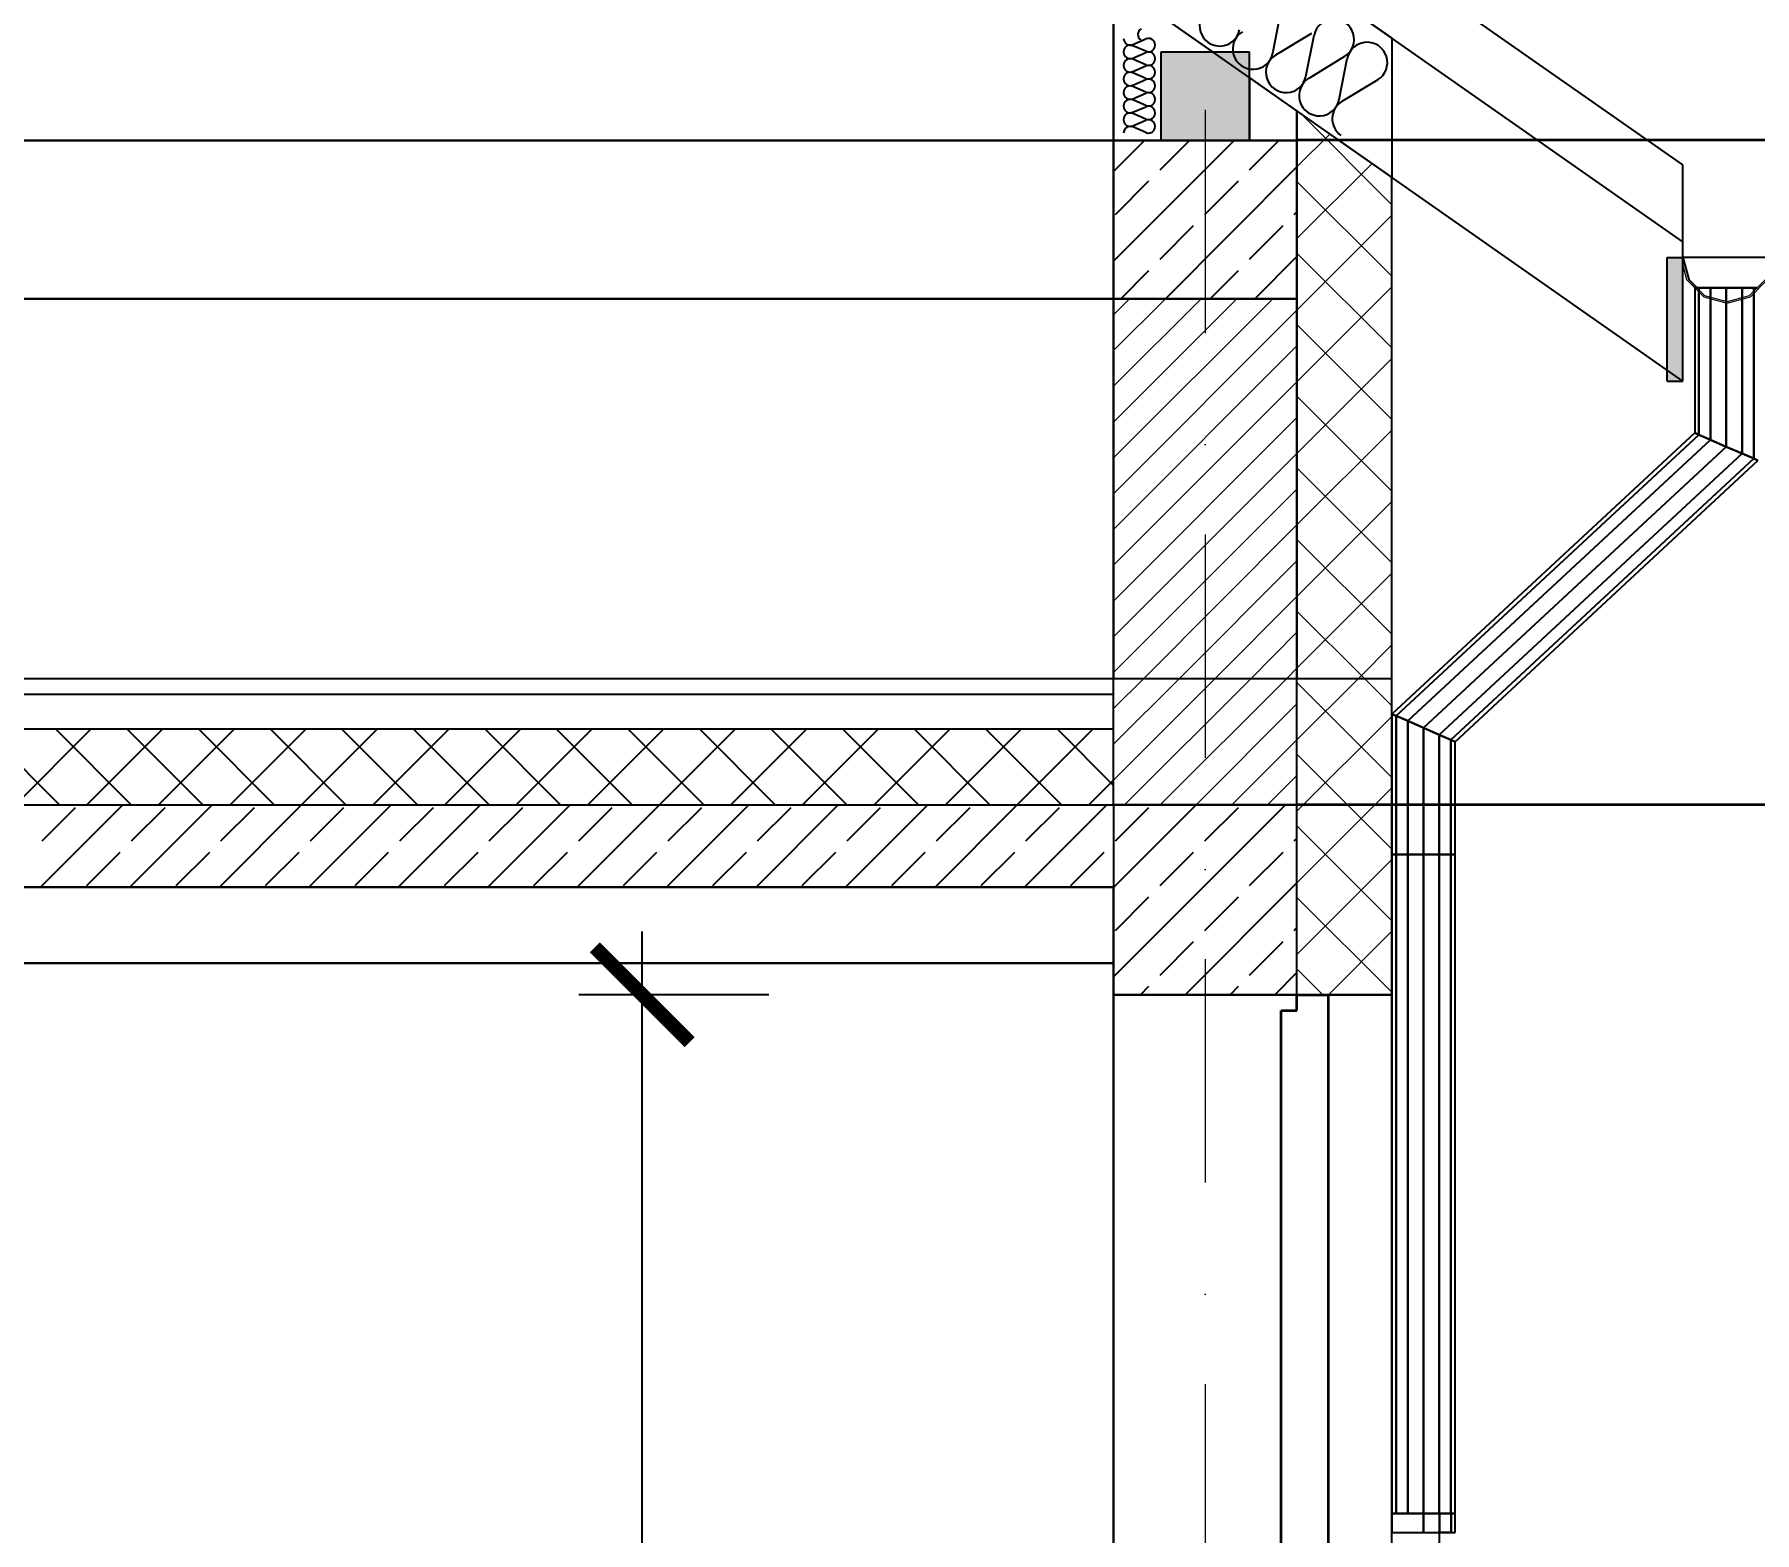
# Model space of a CAD drawing. Header units: millimetres. Extents: x 4647 to 73915, y -13612 to -8141.
# Drawn here: x 7203.8 to 7475.7, y -10903.6 to -10666.8 of the extents above; entities that cross this region are included whole.
import ezdxf
from ezdxf.enums import TextEntityAlignment as Align

# ---------------------------------------------------------------- set-up
doc = ezdxf.new("R2010")
doc.units = ezdxf.units.MM
doc.linetypes.add('Kropki i Kreski', pattern=[67.027776, 35.277777, -17.638888, 0, -14.111111])
for name, color, linetype in [('2D - Ogólne', 7, 'Continuous'), ('Konstrukcja - Dach', 7, 'Continuous'), ('Konstrukcja - Siatka mod', 7, 'Continuous'), ('Konstrukcja - wieńce', 7, 'Continuous'), ('Konstrukcja - Ściany zew', 7, 'Continuous'), ('Okna ArchiCADa', 7, 'Continuous'), ('WIDOK', 7, 'Continuous'), ('Wnętrze - Umeblowanie', 7, 'Continuous')]:
    doc.layers.add(name, color=color, linetype=linetype)
doc.layers.add('a_wymiary', color=250, linetype='Continuous', lineweight=9)
doc.layers.add('Konstrukcja - Siatka mod_Nr_Pióra__1', color=7, linetype='Continuous', lineweight=5)
doc.layers.add('Konstrukcja - Siatka mod_Nr_Pióra__4', color=7, linetype='Continuous', lineweight=5, true_color=0x029e21)
doc.styles.add('GENERATED_STYLE_1', font='arialbd.ttf')
doc.styles.get("Standard").update_dxf_attribs({"font": 'arial.ttf'})
doc.dimstyles.new('1-100', dxfattribs={"dimtxt": 13, "dimasz": 15, "dimexe": 10, "dimexo": 20, "dimgap": 5, "dimtad": 1, "dimdec": 1, "dimrnd": 0.5, "dimtxsty": 'Standard', "dimblk": 'ARCHTICK', "dimcen": 0.09, "dimdle": 10, "dimadec": 0, "dimazin": 0, "dimtfac": 1, "dimtdec": 1, "dimtofl": 0, "dimtmove": 0, "dimatfit": 3, "dimfxl": 10, "dimfxlon": 1, "dimtolj": 1, "dimtzin": 0, "dimarcsym": 0})

# ---------------------------------------------------------------- blocks, each defined once
blk = doc.blocks.new('Standardowy znacznik siatki_3')
at = {"layer": 'Konstrukcja - Siatka mod_Nr_Pióra__4', "linetype": 'Kropki i Kreski'}
blk.add_line((1, 0), (1660.6, 0), dxfattribs=at)
at = {"layer": 'Konstrukcja - Siatka mod_Nr_Pióra__1', "style": 'GENERATED_STYLE_1'}
blk.add_attdef('AC_MarkerText_1', text='', height=18, rotation=90, dxfattribs=at).set_placement((-6.71, -6.83), align=Align.BOTTOM_LEFT)
blk = doc.blocks.new('_ArchTick')
at = {"color": 0, "linetype": 'ByBlock', "const_width": 0.15}
blk.add_lwpolyline([(-0.5, -0.5), (0.5, 0.5)], dxfattribs=at)
blk = doc.blocks.new('*D799')
at = {"layer": 'a_wymiary', "color": 0, "lineweight": -2, "transparency": 16777216}
for p, q in [((6446.9, -10239.74), (6446.9, -10209.74)), ((7381.9, -10239.74), (7381.9, -10209.74)), ((6436.9, -10219.74), (7391.9, -10219.74))]:
    blk.add_line(p, q, dxfattribs=at)
at = {"layer": 'DEFPOINTS', "color": 0, "transparency": 16777216}
for p in [(7381.9, -10219.74), (6446.9, -10683.57), (7381.9, -10683.57)]:
    blk.add_point(p, dxfattribs=at)
at = {"layer": 'a_wymiary', "color": 0, "lineweight": -2, "transparency": 16777216, "xscale": 15, "yscale": 15, "zscale": 15, "rotation": 180}
blk.add_blockref('_ArchTick', (6446.9, -10219.74), dxfattribs=at)
at = {"layer": 'a_wymiary', "color": 0, "lineweight": -2, "transparency": 16777216, "xscale": 15, "yscale": 15, "zscale": 15}
blk.add_blockref('_ArchTick', (7381.9, -10219.74), dxfattribs=at)
at = {"layer": 'a_wymiary', "color": 0, "transparency": 16777216, "insert": (6914.4, -10208.1), "char_height": 13, "attachment_point": 5}
blk.add_mtext('\\A1;935', dxfattribs=at)
blk = doc.blocks.new('*D801')
at = {"layer": 'a_wymiary', "color": 0, "lineweight": -2, "transparency": 16777216}
for p, q in [((6364.42, -10210.99), (6364.42, -10180.99)), ((7464.4, -10210.99), (7464.4, -10180.99)), ((6354.42, -10190.99), (7474.4, -10190.99))]:
    blk.add_line(p, q, dxfattribs=at)
at = {"layer": 'DEFPOINTS', "color": 0, "transparency": 16777216}
for p in [(7464.4, -10190.99), (6364.42, -10687.41), (7464.4, -10687.41)]:
    blk.add_point(p, dxfattribs=at)
at = {"layer": 'a_wymiary', "color": 0, "lineweight": -2, "transparency": 16777216, "xscale": 15, "yscale": 15, "zscale": 15, "rotation": 180}
blk.add_blockref('_ArchTick', (6364.42, -10190.99), dxfattribs=at)
at = {"layer": 'a_wymiary', "color": 0, "lineweight": -2, "transparency": 16777216, "xscale": 15, "yscale": 15, "zscale": 15}
blk.add_blockref('_ArchTick', (7464.4, -10190.99), dxfattribs=at)
at = {"layer": 'a_wymiary', "color": 0, "transparency": 16777216, "insert": (6914.41, -10179.35), "char_height": 13, "attachment_point": 5}
blk.add_mtext('\\A1;1100', dxfattribs=at)
blk = doc.blocks.new('*D866')
at = {"layer": 'a_wymiary', "color": 0, "lineweight": -2, "transparency": 16777216}
for p, q in [((7299.88, -11136.88), (7299.88, -10808.57)), ((7319.88, -10818.57), (7289.88, -10818.57)), ((7319.88, -11126.88), (7289.88, -11126.88))]:
    blk.add_line(p, q, dxfattribs=at)
at = {"layer": 'DEFPOINTS', "color": 0, "transparency": 16777216}
for p in [(7299.88, -10818.57), (7374.4, -10818.57), (7374.4, -11126.88)]:
    blk.add_point(p, dxfattribs=at)
at = {"layer": 'a_wymiary', "color": 0, "lineweight": -2, "transparency": 16777216, "xscale": 15, "yscale": 15, "zscale": 15}
for p, rotation in [((7299.88, -10818.57), 90), ((7299.88, -11126.88), 270)]:
    blk.add_blockref('_ArchTick', p, dxfattribs=dict(at, rotation=rotation))
at = {"layer": 'a_wymiary', "color": 0, "transparency": 16777216, "insert": (7287.07, -10972.73), "char_height": 13, "attachment_point": 5, "rotation": 90}
blk.add_mtext('\\A1;308,5', dxfattribs=at)

msp = doc.modelspace()

# ---------------------------------------------------------------- hatches: boundary and pattern name
at = {"layer": 'Konstrukcja - Dach', "linetype": 'Continuous', "lineweight": 0}
for points in [[(7381.9, -10683.57), (7395.9, -10683.57), (7395.9, -10669.57), (7381.9, -10669.57)], [(7461.9, -10721.59), (7464.4, -10721.59), (7464.4, -10702.06), (7461.9, -10702.06)]]:
    msp.add_hatch(color=46, dxfattribs=at).paths.add_polyline_path(points, flags=0)

# ---------------------------------------------------------------- linework, layer by layer
for p, q in [((7374.4, -10658.57), (7374.4, -10683.57)), ((7390.11, -10669.57), (7374.4, -10658.57)), ((7374.4, -10683.57), (7374.4, -10658.57)), ((7381.9, -10683.57), (7381.9, -10669.57)), ((7381.9, -10669.57), (7390.11, -10669.57)), ((7403.4, -10678.87), (7395.9, -10673.62)), ((7395.9, -10673.62), (7395.9, -10683.57)), ((7403.4, -10683.57), (7403.4, -10678.87)), ((7403.4, -10678.87), (7403.4, -10708.57)), ((7403.4, -10768.57), (7403.4, -10678.87)), ((7418.4, -10689.38), (7403.4, -10678.87)), ((7403.4, -10678.87), (7403.4, -10708.57)), ((7374.4, -10683.57), (6956.4, -10683.57)), ((7106.4, -10683.57), (7374.4, -10683.57)), ((7374.4, -10708.57), (7374.4, -10683.57)), ((7374.4, -10683.57), (7381.9, -10683.57)), ((7403.4, -10683.57), (7374.4, -10683.57)), ((7374.4, -10683.57), (7374.4, -10708.57)), ((7395.9, -10683.57), (7403.4, -10683.57)), ((7403.4, -10708.57), (7403.4, -10683.57)), ((7418.4, -10768.57), (7418.4, -10689.38)), ((7478.4, -10702.06), (7464.4, -10702.06)), ((7464.4, -10702.06), (7465.34, -10705.56)), ((7465.34, -10705.56), (7466.65, -10706.86)), ((7466.28, -10706.86), (7466.28, -10729.78)), ((7466.95, -10706.86), (7466.28, -10706.86)), ((7466.65, -10706.86), (7475.61, -10706.86)), ((7466.95, -10730.07), (7466.95, -10706.86)), ((7466.95, -10706.86), (7466.95, -10730.07)), ((7468.78, -10706.86), (7466.95, -10706.86)), ((7468.78, -10730.87), (7468.78, -10706.86)), ((7468.78, -10706.86), (7468.78, -10730.87)), ((7471.28, -10706.86), (7468.78, -10706.86)), ((7471.28, -10731.96), (7471.28, -10706.86)), ((7471.28, -10706.86), (7471.28, -10731.96)), ((7473.78, -10706.86), (7471.28, -10706.86)), ((7473.78, -10733.05), (7473.78, -10706.86)), ((7473.78, -10706.86), (7473.78, -10733.05)), ((7475.61, -10706.86), (7473.78, -10706.86)), ((7475.61, -10733.85), (7475.61, -10706.86)), ((7475.61, -10706.86), (7475.61, -10733.85)), ((7476.28, -10706.86), (7475.61, -10706.86)), ((7475.61, -10706.86), (7476.16, -10706.86)), ((6956.4, -10708.57), (7374.4, -10708.57)), ((7374.4, -10708.57), (6956.4, -10708.57)), ((7403.4, -10708.57), (7374.4, -10708.57)), ((7374.4, -10708.57), (7374.4, -10768.57)), ((7374.4, -10768.57), (7374.4, -10708.57)), ((7374.4, -10708.57), (7403.4, -10708.57)), ((7403.4, -10708.57), (7403.4, -10768.57)), ((7466.28, -10729.78), (7418.4, -10774.21)), ((7419.07, -10774.51), (7466.95, -10730.07)), ((7466.95, -10730.07), (7419.07, -10774.51)), ((7420.9, -10775.3), (7468.78, -10730.87)), ((7468.78, -10730.87), (7420.9, -10775.3)), ((7423.4, -10776.4), (7471.28, -10731.96)), ((7471.28, -10731.96), (7423.4, -10776.4)), ((7466.28, -10729.78), (7466.95, -10730.07)), ((7466.95, -10730.07), (7466.28, -10729.78)), ((7466.95, -10730.07), (7468.78, -10730.87)), ((7468.78, -10730.87), (7466.95, -10730.07)), ((7468.78, -10730.87), (7471.28, -10731.96)), ((7471.28, -10731.96), (7468.78, -10730.87)), ((7471.28, -10731.96), (7473.78, -10733.05)), ((7473.78, -10733.05), (7471.28, -10731.96)), ((7425.9, -10777.49), (7473.78, -10733.05)), ((7473.78, -10733.05), (7425.9, -10777.49)), ((7427.74, -10778.28), (7475.61, -10733.85)), ((7475.61, -10733.85), (7427.74, -10778.28)), ((7428.4, -10778.58), (7476.28, -10734.14)), ((7473.78, -10733.05), (7475.61, -10733.85)), ((7475.61, -10733.85), (7473.78, -10733.05)), ((7475.61, -10733.85), (7476.28, -10734.14)), ((7476.28, -10734.14), (7475.61, -10733.85)), ((6956.4, -10768.57), (7374.4, -10768.57)), ((7374.4, -10768.57), (7403.4, -10768.57)), ((7403.4, -10768.57), (7418.4, -10768.57)), ((7418.4, -10774.21), (7419.07, -10774.51)), ((7418.4, -10774.21), (7418.4, -10796.4)), ((7419.07, -10774.51), (7418.4, -10774.21)), ((7419.07, -10774.51), (7420.9, -10775.3)), ((7419.07, -10796.4), (7419.07, -10774.51)), ((7419.07, -10774.51), (7419.07, -10796.4)), ((7420.9, -10775.3), (7419.07, -10774.51)), ((7420.9, -10775.3), (7423.4, -10776.4)), ((7420.9, -10796.4), (7420.9, -10775.3)), ((7420.9, -10775.3), (7420.9, -10796.4)), ((7423.4, -10776.4), (7420.9, -10775.3)), ((7423.4, -10776.4), (7425.9, -10777.49)), ((7423.4, -10796.4), (7423.4, -10776.4)), ((7423.4, -10776.4), (7423.4, -10796.4)), ((7425.9, -10777.49), (7423.4, -10776.4)), ((7425.9, -10777.49), (7427.74, -10778.28)), ((7425.9, -10796.4), (7425.9, -10777.49)), ((7425.9, -10777.49), (7425.9, -10796.4)), ((7427.74, -10778.28), (7425.9, -10777.49)), ((7427.74, -10778.28), (7428.4, -10778.58)), ((7427.74, -10796.4), (7427.74, -10778.28)), ((7427.74, -10778.28), (7427.74, -10796.4)), ((7428.4, -10778.58), (7427.74, -10778.28)), ((7428.4, -10796.4), (7428.4, -10778.58)), ((7403.4, -10788.57), (7374.4, -10788.57)), ((7374.4, -10788.57), (7374.4, -10818.57)), ((7403.4, -10818.57), (7403.4, -10788.57)), ((7418.4, -10796.4), (7419.07, -10796.4)), ((7418.4, -10796.4), (7418.4, -10900.57)), ((7419.07, -10796.4), (7418.4, -10796.4)), ((7419.07, -10796.4), (7420.9, -10796.4)), ((7419.07, -10900.57), (7419.07, -10796.4)), ((7420.9, -10796.4), (7419.07, -10796.4)), ((7419.07, -10796.4), (7419.07, -10900.57)), ((7420.9, -10796.4), (7423.4, -10796.4)), ((7420.9, -10900.57), (7420.9, -10796.4)), ((7423.4, -10796.4), (7420.9, -10796.4)), ((7420.9, -10796.4), (7420.9, -10900.57)), ((7423.4, -10796.4), (7425.9, -10796.4)), ((7423.4, -10796.4), (7423.4, -10900.57)), ((7425.9, -10796.4), (7423.4, -10796.4)), ((7423.4, -10900.57), (7423.4, -10796.4)), ((7425.9, -10796.4), (7427.74, -10796.4)), ((7425.9, -10900.57), (7425.9, -10796.4)), ((7427.74, -10796.4), (7425.9, -10796.4)), ((7425.9, -10796.4), (7425.9, -10900.57)), ((7427.74, -10796.4), (7428.4, -10796.4)), ((7427.74, -10900.57), (7427.74, -10796.4)), ((7428.4, -10796.4), (7427.74, -10796.4)), ((7427.74, -10796.4), (7427.74, -10900.57)), ((7428.4, -10900.57), (7428.4, -10796.4)), ((7374.4, -10801.57), (7001.39, -10801.57)), ((7374.4, -10813.57), (7374.4, -10801.57)), ((7001.39, -10813.57), (7374.4, -10813.57)), ((7374.4, -10813.57), (7001.39, -10813.57)), ((7374.4, -11073.57), (7374.4, -10813.57)), ((7403.4, -10818.57), (7374.4, -10818.57)), ((7374.4, -10818.57), (7374.4, -10978.57)), ((7374.4, -10818.57), (7403.4, -10818.57)), ((7403.4, -10821.07), (7403.4, -10818.57)), ((7408.4, -10818.57), (7408.4, -10823.57)), ((7418.4, -10818.57), (7408.4, -10818.57)), ((7418.4, -10978.57), (7418.4, -10818.57)), ((7400.9, -10976.07), (7400.9, -10821.07)), ((7400.9, -10821.07), (7403.4, -10821.07)), ((7408.4, -10823.57), (7408.4, -10973.57)), ((7418.4, -10900.57), (7419.07, -10900.57)), ((7423.4, -10900.57), (7418.4, -10900.57)), ((7418.4, -10900.57), (7418.4, -10903.57)), ((7419.07, -10900.57), (7420.9, -10900.57)), ((7420.9, -10900.57), (7423.4, -10900.57)), ((7423.4, -10900.57), (7425.9, -10900.57)), ((7425.91, -10900.57), (7423.4, -10900.57)), ((7423.4, -10900.57), (7423.4, -10903.57)), ((7423.4, -10903.57), (7423.4, -10900.57)), ((7425.9, -10900.57), (7427.74, -10900.57)), ((7427.75, -10900.57), (7425.91, -10900.57)), ((7425.91, -10900.57), (7425.91, -10903.57)), ((7425.91, -10903.57), (7425.91, -10900.57)), ((7427.74, -10900.57), (7428.4, -10900.57)), ((7428.42, -10900.57), (7427.75, -10900.57)), ((7427.75, -10900.57), (7427.75, -10903.57)), ((7427.75, -10903.57), (7427.75, -10900.57)), ((7428.42, -10903.57), (7428.42, -10900.57)), ((7418.4, -10903.57), (7423.4, -10903.57)), ((7423.4, -10903.57), (7425.91, -10903.57)), ((7427.74, -10903.57), (7425.9, -10903.57)), ((7425.9, -10903.57), (7425.9, -11100.57)), ((7425.91, -10903.57), (7427.75, -10903.57)), ((7427.75, -10903.57), (7428.42, -10903.57))]:
    msp.add_line(p, q)
at = {"layer": '2D - Ogólne'}
for p, q in [((6914.41, -10314.51), (7418.4, -10667.4)), ((7399.57, -10669.77), (7400.86, -10663.27)), ((7405.67, -10666.64), (7400.01, -10670.07)), ((7404.81, -10673.44), (7406.11, -10666.95)), ((7418.4, -10667.4), (7418.4, -10689.38)), ((7410.91, -10670.31), (7405.25, -10673.75)), ((7410.06, -10677.11), (7411.35, -10670.62)), ((7416.16, -10673.98), (7410.5, -10677.42))]:
    msp.add_line(p, q, dxfattribs=at)
at = {"layer": '2D - Ogólne', "color": 161, "lineweight": 25}
msp.add_line((7374.4, -10666.2), (7374.4, -10683.57), dxfattribs=at)
at = {"layer": '2D - Ogólne', "color": 5, "lineweight": 35}
for p, q in [((7577.82, -10683.5), (7403.4, -10683.5)), ((7577.82, -10788.57), (7403.4, -10788.57))]:
    msp.add_line(p, q, dxfattribs=at)
at = {"layer": '2D - Ogólne'}
for centre, start_param, end_param in [((7391.19, -10665.46), 5.870392, 9.837571), ((7396.43, -10669.13), 5.870392, 9.837571), ((7409.24, -10667.58), 2.728799, 6.695979), ((7414.49, -10671.25), 2.728799, 6.695979), ((7401.68, -10672.8), 5.870392, 9.837571), ((7406.92, -10676.48), 5.870392, 9.837571), ((7412.17, -10680.15), 5.870392, 7.853982)]:
    msp.add_ellipse(centre, major_axis=(-2.62, 1.84), ratio=0.996613, start_param=start_param, end_param=end_param, dxfattribs=at)
at = {"layer": 'Konstrukcja - Dach'}
for p, q in [((7464.4, -10687.41), (6914.41, -10302.3)), ((7464.4, -10699.61), (6914.41, -10314.51)), ((7464.4, -10699.61), (6914.41, -10314.51)), ((7464.4, -10721.59), (6914.41, -10336.48)), ((7377.47, -10668.41), (7379.49, -10667.52)), ((7379.49, -10669.48), (7377.47, -10668.59)), ((7377.47, -10670.55), (7379.49, -10669.66)), ((7379.49, -10671.62), (7377.47, -10670.73)), ((7377.47, -10672.69), (7379.49, -10671.8)), ((7379.49, -10673.76), (7377.47, -10672.87)), ((7377.47, -10674.84), (7379.49, -10673.94)), ((7379.49, -10675.91), (7377.47, -10675.02)), ((7377.47, -10676.98), (7379.49, -10676.09)), ((7379.49, -10678.05), (7377.47, -10677.16)), ((7377.47, -10679.12), (7379.49, -10678.23)), ((7379.49, -10680.19), (7377.47, -10679.3)), ((7377.47, -10681.26), (7379.49, -10680.37)), ((7379.49, -10682.33), (7377.47, -10681.44)), ((7464.4, -10693.51), (7464.4, -10687.41)), ((7464.4, -10696.56), (7464.4, -10693.51)), ((7464.4, -10699.61), (7464.4, -10696.56)), ((7464.4, -10703.28), (7464.4, -10699.61)), ((7464.4, -10721.59), (7464.4, -10703.28))]:
    msp.add_line(p, q, dxfattribs=at)
at = {"layer": 'Konstrukcja - Dach', "color": 171, "lineweight": 25}
for p, q in [((7381.9, -10669.57), (7395.9, -10669.57)), ((7381.9, -10683.57), (7381.9, -10669.57)), ((7395.9, -10683.57), (7395.9, -10669.57)), ((7381.9, -10683.57), (7395.9, -10683.57)), ((7461.9, -10702.06), (7464.4, -10702.06)), ((7461.9, -10721.59), (7461.9, -10702.06)), ((7464.4, -10721.59), (7464.4, -10702.06)), ((7461.9, -10721.59), (7464.4, -10721.59))]:
    msp.add_line(p, q, dxfattribs=at)
at = {"layer": 'Konstrukcja - Dach'}
for centre, major_axis, ratio, start_param, end_param in [((7379.31, -10666.81), (-0.61, -0.871), 0.999898, 4.299596, 6.283185), ((7377.04, -10669.57), (0, 1.07), 0.993464, 5.870392, 9.837571), ((7377.04, -10667.43), (0, 1.07), 0.993464, 1.570796, 3.554385), ((7379.91, -10668.5), (0, 1.07), 0.993464, 2.728799, 6.695979), ((7379.91, -10670.64), (0, 1.07), 0.993464, 2.728799, 6.695979), ((7377.04, -10671.71), (0, 1.07), 0.993464, 5.870392, 9.837571), ((7379.91, -10672.78), (0, 1.07), 0.993464, 2.728799, 6.695979), ((7377.04, -10673.85), (0, 1.07), 0.993464, 5.870392, 9.837571), ((7377.04, -10676), (0, 1.07), 0.993464, 5.870392, 9.837571), ((7379.91, -10674.93), (0, 1.07), 0.993464, 2.728799, 6.695979), ((7377.04, -10678.14), (0, 1.07), 0.993464, 5.870392, 9.837571), ((7379.91, -10677.07), (0, 1.07), 0.993464, 2.728799, 6.695979), ((7377.04, -10680.28), (0, 1.07), 0.993464, 5.870392, 9.837571), ((7379.91, -10679.21), (0, 1.07), 0.993464, 2.728799, 6.695979), ((7379.91, -10681.35), (0, 1.07), 0.993464, 2.728799, 6.695979), ((7377.04, -10682.42), (0, 1.07), 0.993464, 5.870392, 7.853982)]:
    msp.add_ellipse(centre, major_axis=major_axis, ratio=ratio, start_param=start_param, end_param=end_param, dxfattribs=at)
at = {"layer": 'Konstrukcja - wieńce', "color": 132, "lineweight": 20}
for p, q in [((6956.4, -10683.57), (7374.4, -10683.57)), ((6956.4, -10708.57), (7374.4, -10708.57)), ((7001.39, -10813.57), (7374.4, -10813.57))]:
    msp.add_line(p, q, dxfattribs=at)
at = {"layer": 'Konstrukcja - wieńce', "linetype": 'Continuous'}
for p, q in [((7374.4, -10688.48), (7379.31, -10683.57)), ((7374.4, -10702.62), (7393.46, -10683.57)), ((7381.76, -10688.2), (7386.38, -10683.57)), ((7395.9, -10688.2), (7400.53, -10683.57)), ((7382.6, -10708.57), (7403.4, -10687.76)), ((7374.69, -10695.27), (7379.99, -10689.96)), ((7388.83, -10695.27), (7394.13, -10689.96)), ((7402.97, -10695.27), (7403.4, -10694.83)), ((7381.76, -10702.34), (7387.06, -10697.03)), ((7395.9, -10702.34), (7401.2, -10697.03)), ((7396.74, -10708.57), (7403.4, -10701.9)), ((7375.53, -10708.57), (7379.99, -10704.11)), ((7389.67, -10708.57), (7394.13, -10704.11)), ((7374.4, -10801.61), (7387.45, -10788.57)), ((7374.4, -10815.76), (7401.59, -10788.57)), ((7374.69, -10794.26), (7379.99, -10788.96)), ((7388.83, -10794.26), (7394.13, -10788.96)), ((7402.97, -10794.26), (7403.4, -10793.83)), ((7381.76, -10801.33), (7387.06, -10796.03)), ((7395.9, -10801.33), (7401.2, -10796.03)), ((7385.73, -10818.57), (7403.4, -10800.9)), ((7374.69, -10808.4), (7379.99, -10803.1)), ((7388.83, -10808.4), (7394.13, -10803.1)), ((7402.97, -10808.4), (7403.4, -10807.97)), ((7381.76, -10815.47), (7387.06, -10810.17)), ((7395.9, -10815.47), (7401.2, -10810.17)), ((7399.88, -10818.57), (7403.4, -10815.04)), ((7378.66, -10818.57), (7379.99, -10817.24)), ((7392.81, -10818.57), (7394.13, -10817.24))]:
    msp.add_line(p, q, dxfattribs=at)
at = {"layer": 'Konstrukcja - wieńce'}
for p, q in [((7374.4, -10683.57), (7403.4, -10683.57)), ((7374.4, -10708.57), (7374.4, -10683.57)), ((7403.4, -10708.57), (7403.4, -10683.57)), ((7374.4, -10708.57), (7403.4, -10708.57)), ((7374.4, -10788.57), (7403.4, -10788.57)), ((7403.4, -10818.57), (7403.4, -10788.57)), ((7374.4, -10818.57), (7374.4, -10801.57)), ((7374.4, -10818.57), (7403.4, -10818.57))]:
    msp.add_line(p, q, dxfattribs=at)
at = {"layer": 'Konstrukcja - Ściany zew'}
for p, q in [((7403.4, -10708.57), (7403.4, -10678.87)), ((7403.4, -10768.57), (7403.4, -10678.87)), ((7418.4, -10689.38), (7403.4, -10678.87)), ((7403.4, -10708.57), (7403.4, -10678.87)), ((7418.4, -10768.57), (7418.4, -10689.38)), ((7374.4, -10708.57), (7403.4, -10708.57)), ((7374.4, -10768.57), (7374.4, -10708.57)), ((7403.4, -10768.57), (7403.4, -10708.57)), ((7374.4, -10788.57), (7374.4, -10768.57)), ((7403.4, -10818.57), (7403.4, -10768.57)), ((7403.4, -10788.57), (7403.4, -10768.57)), ((7418.4, -10818.57), (7418.4, -10768.57)), ((7374.4, -10788.57), (7403.4, -10788.57)), ((7403.4, -10818.57), (7403.4, -10788.57)), ((7403.4, -10818.57), (7403.4, -10788.57)), ((7403.4, -10818.57), (7418.4, -10818.57))]:
    msp.add_line(p, q, dxfattribs=at)
at = {"layer": 'Konstrukcja - Ściany zew', "color": 251, "linetype": 'Continuous', "lineweight": 15}
for p, q in [((7418.4, -10693.73), (7403.89, -10679.21)), ((7403.4, -10682.1), (7403.4, -10682.1)), ((7403.4, -10687.76), (7408.63, -10682.53)), ((7403.4, -10699.08), (7415.29, -10687.19)), ((7403.4, -10687.76), (7403.4, -10687.76)), ((7418.4, -10705.04), (7403.4, -10690.04)), ((7403.4, -10693.42), (7403.4, -10693.42)), ((7403.4, -10710.39), (7418.4, -10695.39)), ((7403.4, -10699.08), (7403.4, -10699.08)), ((7418.4, -10716.36), (7403.4, -10701.36)), ((7403.4, -10704.73), (7403.4, -10704.73)), ((7403.4, -10721.7), (7418.4, -10706.7)), ((7374.4, -10711.1), (7376.94, -10708.57)), ((7374.4, -10716.76), (7382.6, -10708.57)), ((7374.4, -10722.42), (7388.25, -10708.57)), ((7374.4, -10728.08), (7393.91, -10708.57)), ((7374.4, -10733.73), (7399.57, -10708.57)), ((7374.4, -10739.39), (7403.4, -10710.39)), ((7418.4, -10727.67), (7403.4, -10712.67)), ((7374.4, -10745.05), (7403.4, -10716.05)), ((7403.4, -10733.02), (7418.4, -10718.02)), ((7374.4, -10750.7), (7403.4, -10721.7)), ((7418.4, -10738.98), (7403.4, -10723.98)), ((7374.4, -10756.36), (7403.4, -10727.36)), ((7403.4, -10744.33), (7418.4, -10729.33)), ((7374.4, -10762.02), (7403.4, -10733.02)), ((7418.4, -10750.3), (7403.4, -10735.3)), ((7374.4, -10767.67), (7403.4, -10738.67)), ((7403.4, -10755.64), (7418.4, -10740.64)), ((7379.17, -10768.57), (7403.4, -10744.33)), ((7418.4, -10761.61), (7403.4, -10746.61)), ((7384.82, -10768.57), (7403.4, -10749.99)), ((7403.4, -10766.96), (7418.4, -10751.96)), ((7390.48, -10768.57), (7403.4, -10755.64)), ((7414.05, -10768.57), (7403.4, -10757.93)), ((7396.14, -10768.57), (7403.4, -10761.3)), ((7413.11, -10768.57), (7418.4, -10763.27)), ((7401.79, -10768.57), (7403.4, -10766.96)), ((7374.4, -10773.33), (7379.17, -10768.57)), ((7374.4, -10778.99), (7384.82, -10768.57)), ((7374.4, -10784.64), (7390.48, -10768.57)), ((7376.14, -10788.57), (7396.14, -10768.57)), ((7381.79, -10788.57), (7401.79, -10768.57)), ((7403.4, -10778.27), (7413.11, -10768.57)), ((7418.4, -10784.24), (7403.4, -10769.24)), ((7418.4, -10772.93), (7414.05, -10768.57)), ((7387.45, -10788.57), (7403.4, -10772.61)), ((7403.4, -10789.58), (7418.4, -10774.58)), ((7393.11, -10788.57), (7403.4, -10778.27)), ((7418.4, -10795.55), (7403.4, -10780.55)), ((7398.76, -10788.57), (7403.4, -10783.93)), ((7403.4, -10800.9), (7418.4, -10785.9)), ((7403.4, -10789.58), (7403.4, -10789.58)), ((7418.4, -10806.87), (7403.4, -10791.87)), ((7403.4, -10795.24), (7403.4, -10795.24)), ((7403.4, -10812.21), (7418.4, -10797.21)), ((7403.4, -10800.9), (7403.4, -10800.9)), ((7418.4, -10818.18), (7403.4, -10803.18)), ((7403.4, -10806.56), (7403.4, -10806.56)), ((7408.36, -10818.57), (7418.4, -10808.53)), ((7403.4, -10812.21), (7403.4, -10812.21)), ((7407.48, -10818.57), (7403.4, -10814.49)), ((7403.4, -10817.87), (7403.4, -10817.87))]:
    msp.add_line(p, q, dxfattribs=at)
at = {"layer": 'Okna ArchiCADa', "color": 251, "lineweight": 15}
for p, q in [((7374.4, -10818.57), (7374.4, -10978.57)), ((7418.4, -10818.57), (7418.4, -10978.57))]:
    msp.add_line(p, q, dxfattribs=at)
at = {"layer": 'Okna ArchiCADa', "color": 171, "lineweight": 35}
for p, q in [((7403.4, -10818.57), (7408.4, -10818.57)), ((7403.4, -10821.07), (7403.4, -10818.57)), ((7408.4, -10823.57), (7408.4, -10818.57)), ((7400.9, -10821.07), (7403.4, -10821.07)), ((7400.9, -10826.07), (7400.9, -10821.07)), ((7408.4, -10973.57), (7408.4, -10823.57)), ((7400.9, -10971.07), (7400.9, -10826.07))]:
    msp.add_line(p, q, dxfattribs=at)
at = {"layer": 'WIDOK'}
for p, q in [((6956.4, -10768.57), (7374.4, -10768.57)), ((7374.4, -10771.07), (7374.4, -10768.57)), ((6956.4, -10771.07), (7374.4, -10771.07)), ((6956.4, -10771.07), (7374.4, -10771.07)), ((7374.4, -10776.57), (7374.4, -10771.07)), ((6956.4, -10776.57), (7374.4, -10776.57)), ((6956.4, -10776.57), (7374.4, -10776.57)), ((7374.4, -10788.57), (7374.4, -10776.57)), ((6672.4, -10788.57), (7374.4, -10788.57)), ((6956.4, -10788.57), (7374.4, -10788.57)), ((6672.4, -10801.57), (7374.4, -10801.57))]:
    msp.add_line(p, q, dxfattribs=at)
at = {"layer": 'WIDOK', "linetype": 'Continuous'}
for p, q in [((7207.77, -10788.57), (7195.77, -10776.57)), ((7200.77, -10788.57), (7212.77, -10776.57)), ((7219.09, -10788.57), (7207.09, -10776.57)), ((7212.09, -10788.57), (7224.09, -10776.57)), ((7230.4, -10788.57), (7218.4, -10776.57)), ((7223.4, -10788.57), (7235.4, -10776.57)), ((7241.71, -10788.57), (7229.71, -10776.57)), ((7234.72, -10788.57), (7246.72, -10776.57)), ((7253.03, -10788.57), (7241.03, -10776.57)), ((7246.03, -10788.57), (7258.03, -10776.57)), ((7264.34, -10788.57), (7252.34, -10776.57)), ((7257.34, -10788.57), (7269.34, -10776.57)), ((7275.66, -10788.57), (7263.66, -10776.57)), ((7268.66, -10788.57), (7280.66, -10776.57)), ((7286.97, -10788.57), (7274.97, -10776.57)), ((7279.97, -10788.57), (7291.97, -10776.57)), ((7298.28, -10788.57), (7286.28, -10776.57)), ((7291.28, -10788.57), (7303.28, -10776.57)), ((7309.6, -10788.57), (7297.6, -10776.57)), ((7302.6, -10788.57), (7314.6, -10776.57)), ((7320.91, -10788.57), (7308.91, -10776.57)), ((7313.91, -10788.57), (7325.91, -10776.57)), ((7332.22, -10788.57), (7320.22, -10776.57)), ((7325.23, -10788.57), (7337.23, -10776.57)), ((7343.54, -10788.57), (7331.54, -10776.57)), ((7336.54, -10788.57), (7348.54, -10776.57)), ((7354.85, -10788.57), (7342.85, -10776.57)), ((7347.85, -10788.57), (7359.85, -10776.57)), ((7366.17, -10788.57), (7354.17, -10776.57)), ((7359.17, -10788.57), (7371.17, -10776.57)), ((7374.4, -10785.49), (7365.48, -10776.57)), ((7370.48, -10788.57), (7374.4, -10784.64)), ((7204.74, -10801.57), (7217.74, -10788.57)), ((7204.98, -10794.26), (7210.28, -10788.96)), ((7218.89, -10801.57), (7231.89, -10788.57)), ((7219.12, -10794.26), (7224.43, -10788.96)), ((7233.03, -10801.57), (7246.03, -10788.57)), ((7233.27, -10794.26), (7238.57, -10788.96)), ((7247.17, -10801.57), (7260.17, -10788.57)), ((7247.41, -10794.26), (7252.71, -10788.96)), ((7261.31, -10801.57), (7274.31, -10788.57)), ((7261.55, -10794.26), (7266.85, -10788.96)), ((7275.46, -10801.57), (7288.46, -10788.57)), ((7275.69, -10794.26), (7280.99, -10788.96)), ((7289.6, -10801.57), (7302.6, -10788.57)), ((7289.83, -10794.26), (7295.14, -10788.96)), ((7303.74, -10801.57), (7316.74, -10788.57)), ((7303.98, -10794.26), (7309.28, -10788.96)), ((7317.88, -10801.57), (7330.88, -10788.57)), ((7318.12, -10794.26), (7323.42, -10788.96)), ((7332.02, -10801.57), (7345.02, -10788.57)), ((7332.26, -10794.26), (7337.56, -10788.96)), ((7346.17, -10801.57), (7359.17, -10788.57)), ((7346.4, -10794.26), (7351.71, -10788.96)), ((7360.31, -10801.57), (7373.31, -10788.57)), ((7360.54, -10794.26), (7365.85, -10788.96)), ((7212.05, -10801.33), (7217.36, -10796.03)), ((7226.19, -10801.33), (7231.5, -10796.03)), ((7240.34, -10801.33), (7245.64, -10796.03)), ((7254.48, -10801.33), (7259.78, -10796.03)), ((7268.62, -10801.33), (7273.92, -10796.03)), ((7282.76, -10801.33), (7288.07, -10796.03)), ((7296.9, -10801.33), (7302.21, -10796.03)), ((7311.05, -10801.33), (7316.35, -10796.03)), ((7325.19, -10801.33), (7330.49, -10796.03)), ((7339.33, -10801.33), (7344.63, -10796.03)), ((7353.47, -10801.33), (7358.78, -10796.03)), ((7367.62, -10801.33), (7372.92, -10796.03))]:
    msp.add_line(p, q, dxfattribs=at)
at = {"layer": 'Wnętrze - Umeblowanie', "color": 102, "lineweight": 20}
for p, q in [((7464.4, -10702.06), (7471.4, -10702.06)), ((7465.34, -10705.56), (7464.4, -10702.06)), ((7465.34, -10705.56), (7464.4, -10702.06)), ((7471.4, -10702.06), (7478.4, -10702.06)), ((7464.4, -10703.35), (7465, -10705.56)), ((7465, -10705.56), (7467.7, -10708.26)), ((7467.9, -10708.12), (7465.34, -10705.56)), ((7467.9, -10708.12), (7465.34, -10705.56)), ((7466.28, -10706.86), (7466.95, -10706.86)), ((7466.28, -10706.86), (7466.28, -10729.78)), ((7466.95, -10706.86), (7468.78, -10706.86)), ((7468.78, -10706.86), (7471.28, -10706.86)), ((7471.28, -10706.86), (7473.78, -10706.86)), ((7473.78, -10706.86), (7475.61, -10706.86)), ((7477.47, -10705.56), (7474.9, -10708.12)), ((7477.47, -10705.56), (7474.9, -10708.12)), ((7475.1, -10708.26), (7477.81, -10705.56)), ((7475.61, -10706.86), (7476.28, -10706.86)), ((7467.7, -10708.26), (7471.4, -10709.26)), ((7471.4, -10709.06), (7467.9, -10708.12)), ((7471.4, -10709.06), (7467.9, -10708.12)), ((7474.9, -10708.12), (7471.4, -10709.06)), ((7474.9, -10708.12), (7471.4, -10709.06)), ((7471.4, -10709.26), (7475.1, -10708.26)), ((7466.28, -10729.78), (7418.4, -10774.21)), ((7466.28, -10729.78), (7466.95, -10730.07)), ((7466.95, -10730.07), (7468.78, -10730.87)), ((7476.28, -10734.14), (7428.4, -10778.58)), ((7473.78, -10733.05), (7475.61, -10733.85)), ((7475.61, -10733.85), (7476.28, -10734.14)), ((7418.4, -10774.21), (7419.07, -10774.51)), ((7419.07, -10774.51), (7420.9, -10775.3)), ((7425.9, -10777.49), (7427.74, -10778.28)), ((7427.74, -10778.28), (7428.4, -10778.58)), ((7428.4, -10778.58), (7428.4, -10796.4)), ((7418.4, -10796.4), (7419.07, -10796.4)), ((7419.07, -10796.4), (7420.9, -10796.4)), ((7420.9, -10796.4), (7423.4, -10796.4)), ((7423.4, -10796.4), (7425.9, -10796.4)), ((7425.9, -10796.4), (7427.74, -10796.4)), ((7427.74, -10796.4), (7428.4, -10796.4)), ((7428.4, -10796.4), (7428.4, -10900.57)), ((7423.4, -10900.57), (7418.4, -10900.57)), ((7425.91, -10900.57), (7423.4, -10900.57)), ((7427.75, -10900.57), (7425.91, -10900.57)), ((7428.42, -10900.57), (7427.75, -10900.57)), ((7428.42, -10903.57), (7428.42, -10900.57)), ((7423.4, -10903.57), (7418.4, -10903.57)), ((7425.91, -10903.57), (7423.4, -10903.57)), ((7427.75, -10903.57), (7425.91, -10903.57)), ((7428.42, -10903.57), (7427.75, -10903.57))]:
    msp.add_line(p, q, dxfattribs=at)

# ---------------------------------------------------------------- block references
at = {"layer": 'Konstrukcja - Siatka mod', "color": 251, "lineweight": 15, "rotation": 270}
msp.add_blockref('Standardowy znacznik siatki_3', (7388.9, -10073.57), dxfattribs=at)

# ---------------------------------------------------------------- dimensions: what is measured, and where the dimension line sits
at = {"layer": 'a_wymiary'}
for base, p1, p2, picture, middle in [((7464.4, -10190.99), (6364.42, -10687.41), (7464.4, -10687.41), '*D801', (6914.41, -10179.35)), ((7381.9, -10219.74), (6446.9, -10683.57), (7381.9, -10683.57), '*D799', (6914.4, -10208.1))]:
    dim = msp.add_linear_dim(base=base, p1=p1, p2=p2, dimstyle='1-100', override={"dimfxl": 20}, dxfattribs=at)
    dim.commit()
    dim.dimension.update_dxf_attribs({"geometry": picture, "text_midpoint": middle})
dim = msp.add_linear_dim(base=(7299.88, -10818.57), p1=(7374.4, -11126.88), p2=(7374.4, -10818.57), angle=90, dimstyle='1-100', override={"dimfxl": 20}, dxfattribs=at)
dim.commit()
dim.dimension.update_dxf_attribs({"geometry": '*D866', "text_midpoint": (7287.07, -10972.73)})

doc.saveas('drawing.dxf')
